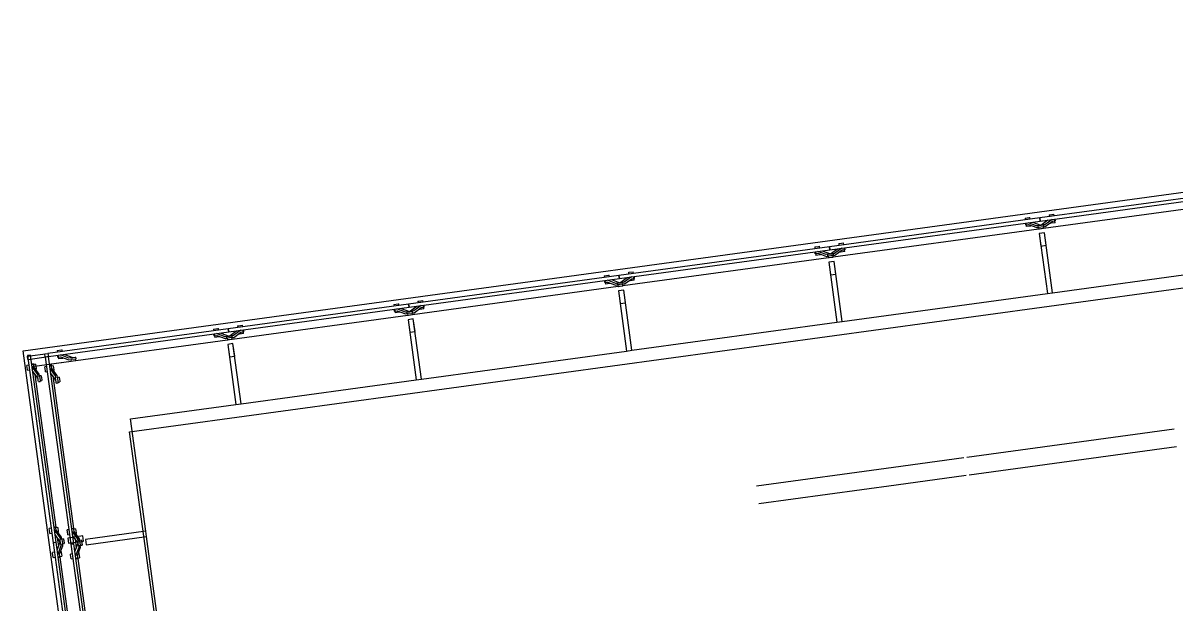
# Model space of a CAD drawing. Header units: millimetres. Extents: x 11680833 to 11851339, y -6212777 to -6078411.
# Drawn here: x 11680833 to 11690343, y -6096845 to -6092049 of the extents above; entities that cross this region are included whole.
import ezdxf

# ---------------------------------------------------------------- set-up
doc = ezdxf.new("R2010")
doc.units = ezdxf.units.MM
doc.header["$LTSCALE"] = 10
for name, color, linetype in [('A—\\M+5C3C5\\M+5B4B0', 135, 'Continuous'), ('E-RF-2F$0$A-GLAZ', 6, 'Continuous'), ('E2-RI-2F$0$A-GLAZ', 6, 'Continuous'), ('E2-RI-2F$0$A-GLAZ-CWMG', 3, 'Continuous')]:
    doc.layers.add(name, color=color, linetype=linetype)

msp = doc.modelspace()

# ---------------------------------------------------------------- linework, layer by layer
at = {"layer": 'A—\\M+5C3C5\\M+5B4B0'}
for p, q in [((11680833.1, -6094750.7), (11700599.3, -6092048.9)), ((11690945.8, -6093418.5), (11689212, -6093655.5)), ((11689215.4, -6093680.7), (11690949.3, -6093443.7)), ((11690938.2, -6093510.4), (11689244, -6093742)), ((11690938.2, -6093510.4), (11689244, -6093742)), ((11689212, -6093655.5), (11687478.1, -6093892.5)), ((11687481.5, -6093917.7), (11689215.4, -6093680.7)), ((11689215.4, -6093680.7), (11689212, -6093655.5)), ((11689212, -6093655.5), (11689215.4, -6093680.7)), ((11689204.3, -6093747.4), (11687510.1, -6093979)), ((11689204.3, -6093747.4), (11687510.1, -6093979)), ((11687478.1, -6093892.5), (11685744.2, -6094129.5)), ((11685747.6, -6094154.7), (11687481.5, -6093917.7)), ((11687481.5, -6093917.7), (11687478.1, -6093892.5)), ((11687478.1, -6093892.5), (11687481.5, -6093917.7)), ((11687470.4, -6093984.4), (11685776.2, -6094216)), ((11687470.4, -6093984.4), (11685776.2, -6094216)), ((11689318.4, -6094272), (11691008.7, -6094041)), ((11685744.2, -6094129.5), (11684010.3, -6094366.5)), ((11684013.8, -6094391.7), (11685747.6, -6094154.7)), ((11685747.6, -6094154.7), (11685744.2, -6094129.5)), ((11685744.2, -6094129.5), (11685747.6, -6094154.7)), ((11685736.6, -6094221.4), (11684042.3, -6094453)), ((11685736.6, -6094221.4), (11684042.3, -6094453)), ((11687584.5, -6094509), (11689274.8, -6094278)), ((11684010.3, -6094366.5), (11682524.1, -6094569.6)), ((11682527.6, -6094594.8), (11684013.8, -6094391.7)), ((11684013.8, -6094391.7), (11684010.3, -6094366.5)), ((11684010.3, -6094366.5), (11684013.8, -6094391.7)), ((11684002.7, -6094458.4), (11682556.1, -6094656.1)), ((11684002.7, -6094458.4), (11682556.1, -6094656.1)), ((11682524.1, -6094569.6), (11681038, -6094772.8)), ((11682524.1, -6094569.6), (11682527.6, -6094594.8)), ((11682527.6, -6094594.8), (11682524.1, -6094569.6)), ((11685850.7, -6094746), (11687541, -6094515)), ((11681041.4, -6094797.9), (11682527.6, -6094594.8)), ((11682516.5, -6094661.5), (11681268.1, -6094832.2)), ((11682516.5, -6094661.5), (11681268.1, -6094832.2)), ((11683121.8, -6111495), (11680833.1, -6094750.7)), ((11680870, -6094795.7), (11681038, -6094772.8)), ((11681012.8, -6094776.2), (11681038, -6094772.8)), ((11681016.2, -6094801.4), (11681012.8, -6094776.2)), ((11681038, -6094772.8), (11681041.4, -6094797.9)), ((11684116.8, -6094983), (11685807.1, -6094751.9)), ((11680894.3, -6094785.9), (11680869.1, -6094789.4)), ((11680869.1, -6094789.4), (11681080, -6096331.9)), ((11680873.5, -6094820.9), (11681041.4, -6094797.9)), ((11681105.2, -6096328.5), (11680894.3, -6094785.9)), ((11681228.5, -6094837.6), (11680907.4, -6094881.5)), ((11681041.4, -6094797.9), (11681016.2, -6094801.4)), ((11681016.2, -6094801.4), (11681227.1, -6096344)), ((11681252.2, -6096340.5), (11681041.4, -6094797.9)), ((11681228.5, -6094837.6), (11681064.6, -6094860)), ((11681064.6, -6094860), (11681066, -6094870.3)), ((11680930.8, -6094944.8), (11681102.7, -6096202.7)), ((11681077.8, -6094956.8), (11681249.8, -6096214.7)), ((11682630.6, -6095186.1), (11684073.2, -6094988.9)), ((11681717.1, -6095310.9), (11682587, -6095192)), ((11681843.7, -6096237.5), (11681717.1, -6095310.9)), ((11681114.5, -6096289.2), (11681124.7, -6096363.8)), ((11681261.6, -6096301.2), (11681271.8, -6096375.9)), ((11682056.1, -6097791.1), (11681849.7, -6096281.1)), ((11681105.2, -6096328.5), (11681080, -6096331.9)), ((11681080, -6096331.9), (11681105.2, -6096328.5)), ((11681080, -6096331.9), (11681313.3, -6098039)), ((11681339.2, -6098040.5), (11681105.2, -6096328.5)), ((11681252.2, -6096340.5), (11681227.1, -6096344)), ((11681227.1, -6096344), (11681252.2, -6096340.5)), ((11681227.1, -6096344), (11681439.4, -6097897.6)), ((11681464.6, -6097894.2), (11681252.2, -6096340.5)), ((11681136.6, -6096450.4), (11681319.4, -6097787.8)), ((11681283.6, -6096462.4), (11681462.1, -6097768.3))]:
    msp.add_line(p, q, dxfattribs=at)
msp.add_lwpolyline([(11680873.5, -6094820.9), (11680870, -6094795.7)], dxfattribs=at)
at = {"layer": 'E-RF-2F$0$A-GLAZ', "color": 8, "extrusion": (0, 0, -1)}
for p, q in [((11689250.7, -6093776.8), (11689207.1, -6093782.7)), ((11689250.7, -6093776.8), (11689207.1, -6093782.7)), ((11689207.1, -6093782.7), (11689221.4, -6093886.8)), ((11689207.1, -6093782.7), (11689274.9, -6094278.1)), ((11689265, -6093880.8), (11689250.7, -6093776.8)), ((11689318.4, -6094272.2), (11689250.7, -6093776.8)), ((11689221.4, -6093886.8), (11689265, -6093880.8)), ((11687516.9, -6094013.8), (11687473.3, -6094019.7)), ((11687473.3, -6094019.7), (11687541, -6094515.1)), ((11687584.6, -6094509.2), (11687516.9, -6094013.8)), ((11685783, -6094250.8), (11685739.4, -6094256.7)), ((11685783, -6094250.8), (11685739.4, -6094256.7)), ((11685739.4, -6094256.7), (11685753.6, -6094360.8)), ((11685739.4, -6094256.7), (11685807.1, -6094752.1)), ((11685797.2, -6094354.8), (11685783, -6094250.8)), ((11685850.7, -6094746.2), (11685783, -6094250.8)), ((11689274.9, -6094278.1), (11689318.4, -6094272.2)), ((11685753.6, -6094360.8), (11685797.2, -6094354.8)), ((11684049.1, -6094487.8), (11684005.5, -6094493.7)), ((11684005.5, -6094493.7), (11684073.2, -6094989.1)), ((11684116.8, -6094983.2), (11684049.1, -6094487.8)), ((11687541, -6094515.1), (11687584.6, -6094509.2)), ((11682562.9, -6094690.9), (11682519.3, -6094696.9)), ((11682562.9, -6094690.9), (11682519.3, -6094696.9)), ((11682519.3, -6094696.9), (11682587, -6095192.3)), ((11682519.3, -6094696.9), (11682533.5, -6094800.9)), ((11682630.6, -6095186.3), (11682562.9, -6094690.9)), ((11682577.1, -6094794.9), (11682562.9, -6094690.9)), ((11685807.1, -6094752.1), (11685850.7, -6094746.2)), ((11682533.5, -6094800.9), (11682577.1, -6094794.9)), ((11684073.2, -6094989.1), (11684116.8, -6094983.2)), ((11682587, -6095192.3), (11682630.6, -6095186.3)), ((11681324.2, -6096276.3, 0), (11681201.3, -6096293.2)), ((11681201.3, -6096293.2), (11681207.2, -6096336.7)), ((11681330.2, -6096319.9, 0), (11681324.2, -6096276.3, 0)), ((11681843.7, -6096237.5), (11681348.3, -6096305.2)), ((11681348.3, -6096305.2), (11681354.3, -6096348.8)), ((11681354.3, -6096348.8), (11681849.7, -6096281.1)), ((11681849.7, -6096281.1), (11681843.7, -6096237.5)), ((11681207.2, -6096336.7), (11681330.2, -6096319.9, 0))]:
    msp.add_line(p, q, dxfattribs=at)
at = {"layer": 'E-RF-2F$0$A-GLAZ', "color": 8}
for p, q in [((11687516.8, -6094013.8), (11687473.2, -6094019.7)), ((11687473.2, -6094019.7), (11687487.5, -6094123.8)), ((11687531.1, -6094117.8), (11687516.8, -6094013.8)), ((11687487.5, -6094123.8), (11687531.1, -6094117.8)), ((11684049.1, -6094487.8), (11684005.5, -6094493.7)), ((11684005.5, -6094493.7), (11684019.7, -6094597.8)), ((11684063.3, -6094591.8), (11684049.1, -6094487.8)), ((11681066.5, -6094870.2), (11681051.6, -6094872.3)), ((11681082.1, -6094873.1), (11681052.2, -6094877.2)), ((11681066.5, -6094870.2), (11681067.5, -6094877.5)), ((11681069.9, -6094895), (11681067.5, -6094877.5)), ((11681082.1, -6094873.1), (11681086.7, -6094907)), ((11681027.1, -6094880.6), (11681012.2, -6094882.7)), ((11681016.8, -6094916.5), (11681012.2, -6094882.7)), ((11681017.6, -6094922.3), (11681016.8, -6094916.5)), ((11681017.6, -6094922.3), (11681032.5, -6094920.3)), ((11681054.9, -6094897), (11681098.4, -6094956.3)), ((11681057.6, -6094916.8), (11681059.6, -6094916.6)), ((11681103.2, -6094991.4), (11681059.7, -6094932.1)), ((11681113.2, -6094954.3), (11681069.9, -6094895)), ((11681083.3, -6094913.3), (11681087.5, -6094912.8)), ((11681086.7, -6094907), (11681087.5, -6094912.8)), ((11681098.4, -6094956.3), (11681100.8, -6094973.8)), ((11681105.6, -6095008.9), (11681100.8, -6094973.8)), ((11681115.6, -6094971.8), (11681113.2, -6094954.3)), ((11681130.2, -6094967.5), (11681115.3, -6094969.5)), ((11681115.6, -6094971.8), (11681120.4, -6095006.8)), ((11681130.2, -6094967.5), (11681134.8, -6095001.3)), ((11681106.5, -6095016.1), (11681105.6, -6095008.9)), ((11681106.5, -6095016.1), (11681121.4, -6095014.1)), ((11681120.4, -6095006.8), (11681121.4, -6095014.1)), ((11681120.7, -6095009.1), (11681135.6, -6095007.1)), ((11681134.8, -6095001.3), (11681135.6, -6095007.1)), ((11681210.8, -6096225.1), (11681196, -6096227.1)), ((11681210.8, -6096225.1), (11681196, -6096227.1)), ((11681200.6, -6096260.9), (11681196, -6096227.1)), ((11681200.6, -6096260.9), (11681196, -6096227.1)), ((11681201.4, -6096266.7), (11681200.6, -6096260.9)), ((11681201.4, -6096266.7), (11681200.6, -6096260.9)), ((11681201.4, -6096266.7), (11681216.2, -6096264.7)), ((11681201.4, -6096266.7), (11681216.2, -6096264.7)), ((11681250.3, -6096214.6), (11681235.3, -6096216.7)), ((11681250.3, -6096214.6), (11681235.3, -6096216.7)), ((11681265.8, -6096217.5), (11681236, -6096221.6)), ((11681265.8, -6096217.5), (11681236, -6096221.6)), ((11681238.7, -6096241.4), (11681282.1, -6096300.7)), ((11681238.7, -6096241.4), (11681282.1, -6096300.7)), ((11681241.4, -6096261.2), (11681243.3, -6096261)), ((11681241.4, -6096261.2), (11681243.3, -6096261)), ((11681286.9, -6096335.8), (11681243.5, -6096276.5)), ((11681286.9, -6096335.8), (11681243.5, -6096276.5)), ((11681250.3, -6096214.6), (11681251.3, -6096221.9)), ((11681250.3, -6096214.6), (11681251.3, -6096221.9)), ((11681253.7, -6096239.4), (11681251.3, -6096221.9)), ((11681253.7, -6096239.4), (11681251.3, -6096221.9)), ((11681297, -6096298.7), (11681253.7, -6096239.4)), ((11681297, -6096298.7), (11681253.7, -6096239.4)), ((11681265.8, -6096217.5), (11681270.4, -6096251.4)), ((11681265.8, -6096217.5), (11681270.4, -6096251.4)), ((11681267.1, -6096257.7), (11681271.2, -6096257.2)), ((11681267.1, -6096257.7), (11681271.2, -6096257.2)), ((11681270.4, -6096251.4), (11681271.2, -6096257.2)), ((11681270.4, -6096251.4), (11681271.2, -6096257.2)), ((11681282.1, -6096300.7), (11681284.5, -6096318.3)), ((11681282.1, -6096300.7), (11681284.5, -6096318.3)), ((11681299.4, -6096316.2), (11681297, -6096298.7)), ((11681299.4, -6096316.2), (11681297, -6096298.7)), ((11681261, -6096404.6), (11681286.9, -6096335.8)), ((11681261, -6096404.6), (11681286.9, -6096335.8)), ((11681291.7, -6096370.8), (11681265.8, -6096439.6)), ((11681291.7, -6096370.8), (11681265.8, -6096439.6)), ((11681280.8, -6096437.5), (11681306.6, -6096368.8)), ((11681280.8, -6096437.5), (11681306.6, -6096368.8)), ((11681298.4, -6096309), (11681283.5, -6096311)), ((11681298.4, -6096309), (11681283.5, -6096311)), ((11681289.3, -6096353.3), (11681284.5, -6096318.3)), ((11681289.3, -6096353.3), (11681284.5, -6096318.3)), ((11681289.3, -6096353.3), (11681284.5, -6096318.3)), ((11681289.3, -6096353.3), (11681284.5, -6096318.3)), ((11681289.3, -6096353.3), (11681291.7, -6096370.8)), ((11681289.3, -6096353.3), (11681291.7, -6096370.8)), ((11681290.3, -6096360.5), (11681305.2, -6096358.5)), ((11681290.3, -6096360.5), (11681305.2, -6096358.5)), ((11681313.9, -6096311.9), (11681299.1, -6096313.9)), ((11681313.9, -6096311.9), (11681299.1, -6096313.9)), ((11681313.9, -6096311.9), (11681299.1, -6096313.9)), ((11681313.9, -6096311.9), (11681299.1, -6096313.9)), ((11681299.4, -6096316.2), (11681304.2, -6096351.3)), ((11681299.4, -6096316.2), (11681304.2, -6096351.3)), ((11681299.4, -6096316.2), (11681304.2, -6096351.3)), ((11681299.4, -6096316.2), (11681304.2, -6096351.3)), ((11681306.6, -6096368.8), (11681304.2, -6096351.3)), ((11681306.6, -6096368.8), (11681304.2, -6096351.3)), ((11681304.5, -6096353.6), (11681319.4, -6096351.5)), ((11681304.5, -6096353.6), (11681319.4, -6096351.5)), ((11681304.5, -6096353.6), (11681319.4, -6096351.5)), ((11681304.5, -6096353.6), (11681319.4, -6096351.5)), ((11681313.9, -6096311.9), (11681314.7, -6096317.7)), ((11681313.9, -6096311.9), (11681318.6, -6096345.7)), ((11681313.9, -6096311.9), (11681314.7, -6096317.7)), ((11681313.9, -6096311.9), (11681318.6, -6096345.7)), ((11681314.7, -6096317.7), (11681319.4, -6096351.5)), ((11681314.7, -6096317.7), (11681319.4, -6096351.5)), ((11681318.6, -6096345.7), (11681319.4, -6096351.5)), ((11681318.6, -6096345.7), (11681319.4, -6096351.5)), ((11681237.9, -6096423.2), (11681223.1, -6096425.2)), ((11681237.9, -6096423.2), (11681223.1, -6096425.2)), ((11681223.8, -6096431.1), (11681223.1, -6096425.2)), ((11681223.8, -6096431.1), (11681223.1, -6096425.2)), ((11681228.5, -6096464.9), (11681223.8, -6096431.1)), ((11681228.5, -6096464.9), (11681223.8, -6096431.1)), ((11681228.5, -6096464.9), (11681243.3, -6096462.8)), ((11681228.5, -6096464.9), (11681243.3, -6096462.8)), ((11681265, -6096419.5), (11681263.1, -6096419.8)), ((11681265, -6096419.5), (11681263.1, -6096419.8)), ((11681268.5, -6096459.4), (11681298.3, -6096455.3)), ((11681268.5, -6096459.4), (11681298.3, -6096455.3)), ((11681269.2, -6096464.4), (11681284.1, -6096462.3)), ((11681269.2, -6096464.4), (11681284.1, -6096462.3)), ((11681283.1, -6096455.1), (11681280.8, -6096437.5)), ((11681283.1, -6096455.1), (11681280.8, -6096437.5)), ((11681283.1, -6096455.1), (11681284.1, -6096462.3)), ((11681283.1, -6096455.1), (11681284.1, -6096462.3)), ((11681292.9, -6096415.7), (11681288.7, -6096416.3)), ((11681292.9, -6096415.7), (11681288.7, -6096416.3)), ((11681292.9, -6096415.7), (11681293.7, -6096421.5)), ((11681292.9, -6096415.7), (11681293.7, -6096421.5)), ((11681293.7, -6096421.5), (11681298.3, -6096455.3)), ((11681293.7, -6096421.5), (11681298.3, -6096455.3))]:
    msp.add_line(p, q, dxfattribs=at)
at = {"layer": 'E2-RI-2F$0$A-GLAZ', "color": 8}
for p, q in [((11681711.5, -6095417.9, 0), (11697732.6, -6093228, 0)), ((11689289.2, -6093629.8), (11689295, -6093629)), ((11689289.2, -6093629.8), (11689295, -6093629)), ((11689289.2, -6093629.8), (11689291.2, -6093644.7)), ((11689289.2, -6093629.8), (11689291.2, -6093644.7)), ((11689295, -6093629), (11689328.8, -6093624.4)), ((11689295, -6093629), (11689328.8, -6093624.4)), ((11689330.8, -6093639.3), (11689328.8, -6093624.4)), ((11689330.8, -6093639.3), (11689328.8, -6093624.4)), ((11689091, -6093656.9), (11689124.9, -6093652.3)), ((11689091, -6093656.9), (11689124.9, -6093652.3)), ((11689091, -6093656.9), (11689093.1, -6093671.8)), ((11689091, -6093656.9), (11689093.1, -6093671.8)), ((11689091.5, -6093697.6), (11689093.6, -6093712.6)), ((11689091.5, -6093697.6), (11689093.6, -6093712.6)), ((11689100.8, -6093711.6), (11689093.6, -6093712.6)), ((11689100.8, -6093711.6), (11689093.6, -6093712.6)), ((11689096.5, -6093696.9), (11689100.6, -6093726.7)), ((11689096.5, -6093696.9), (11689100.6, -6093726.7)), ((11689134.4, -6093722.1), (11689100.6, -6093726.7)), ((11689134.4, -6093722.1), (11689100.6, -6093726.7)), ((11689100.8, -6093711.6), (11689118.4, -6093709.2)), ((11689100.8, -6093711.6), (11689118.4, -6093709.2)), ((11689185.1, -6093720.1), (11689116.3, -6093694.2)), ((11689185.1, -6093720.1), (11689116.3, -6093694.2)), ((11689118.4, -6093709.2), (11689187.1, -6093735)), ((11689118.4, -6093709.2), (11689187.1, -6093735)), ((11689124.9, -6093652.3), (11689130.7, -6093651.5)), ((11689124.9, -6093652.3), (11689130.7, -6093651.5)), ((11689132.7, -6093666.3), (11689130.7, -6093651.5)), ((11689132.7, -6093666.3), (11689130.7, -6093651.5)), ((11689140.2, -6093721.3), (11689134.4, -6093722.1)), ((11689140.2, -6093721.3), (11689134.4, -6093722.1)), ((11689136.4, -6093693.4), (11689136.1, -6093691.5)), ((11689136.4, -6093693.4), (11689136.1, -6093691.5)), ((11689140.2, -6093721.3), (11689139.6, -6093717.2)), ((11689140.2, -6093721.3), (11689139.6, -6093717.2)), ((11689151.3, -6093689.4), (11689220.1, -6093715.3)), ((11689151.3, -6093689.4), (11689220.1, -6093715.3)), ((11689202.6, -6093717.7), (11689185.1, -6093720.1)), ((11689202.6, -6093717.7), (11689185.1, -6093720.1)), ((11689187.1, -6093735), (11689204.7, -6093732.6)), ((11689187.1, -6093735), (11689204.7, -6093732.6)), ((11689195.4, -6093718.7), (11689197.4, -6093733.6)), ((11689195.4, -6093718.7), (11689197.4, -6093733.6)), ((11689202.3, -6093732.9), (11689204.4, -6093747.8)), ((11689202.3, -6093732.9), (11689204.4, -6093747.8)), ((11689202.3, -6093732.9), (11689204.4, -6093747.8)), ((11689202.3, -6093732.9), (11689204.4, -6093747.8)), ((11689202.6, -6093717.7), (11689237.6, -6093713)), ((11689202.6, -6093717.7), (11689237.6, -6093713)), ((11689202.6, -6093717.7), (11689237.6, -6093713)), ((11689202.6, -6093717.7), (11689237.6, -6093713)), ((11689239.7, -6093727.8), (11689204.7, -6093732.6)), ((11689239.7, -6093727.8), (11689204.7, -6093732.6)), ((11689239.7, -6093727.8), (11689204.7, -6093732.6)), ((11689239.7, -6093727.8), (11689204.7, -6093732.6)), ((11689220.1, -6093715.3), (11689279.4, -6093671.9)), ((11689220.1, -6093715.3), (11689279.4, -6093671.9)), ((11689255.2, -6093710.6), (11689237.6, -6093713)), ((11689255.2, -6093710.6), (11689237.6, -6093713)), ((11689239.7, -6093727.8), (11689257.2, -6093725.4)), ((11689239.7, -6093727.8), (11689257.2, -6093725.4)), ((11689244, -6093742.4), (11689242, -6093727.5)), ((11689244, -6093742.4), (11689242, -6093727.5)), ((11689244, -6093742.4), (11689242, -6093727.5)), ((11689244, -6093742.4), (11689242, -6093727.5)), ((11689246.9, -6093726.8), (11689244.9, -6093712)), ((11689246.9, -6093726.8), (11689244.9, -6093712)), ((11689314.5, -6093667.1), (11689255.2, -6093710.6)), ((11689314.5, -6093667.1), (11689255.2, -6093710.6)), ((11689257.2, -6093725.4), (11689316.5, -6093682.1)), ((11689257.2, -6093725.4), (11689316.5, -6093682.1)), ((11689294.7, -6093669.8), (11689294.9, -6093671.8)), ((11689294.7, -6093669.8), (11689294.9, -6093671.8)), ((11689298.2, -6093695.5), (11689298.7, -6093699.7)), ((11689298.2, -6093695.5), (11689298.7, -6093699.7)), ((11689304.5, -6093698.9), (11689298.7, -6093699.7)), ((11689304.5, -6093698.9), (11689298.7, -6093699.7)), ((11689338.4, -6093694.2), (11689304.5, -6093698.9)), ((11689338.4, -6093694.2), (11689304.5, -6093698.9)), ((11689316.5, -6093682.1), (11689334, -6093679.7)), ((11689316.5, -6093682.1), (11689334, -6093679.7)), ((11689341.3, -6093678.7), (11689334, -6093679.7)), ((11689341.3, -6093678.7), (11689334, -6093679.7)), ((11689338.4, -6093694.2), (11689334.3, -6093664.4)), ((11689338.4, -6093694.2), (11689334.3, -6093664.4)), ((11689341.3, -6093678.7), (11689339.2, -6093663.7)), ((11689341.3, -6093678.7), (11689339.2, -6093663.7)), ((11689238.2, -6093743.2), (11689204.4, -6093747.8)), ((11689238.2, -6093743.2), (11689204.4, -6093747.8)), ((11689210.2, -6093747), (11689204.4, -6093747.8)), ((11689210.2, -6093747), (11689204.4, -6093747.8)), ((11689244, -6093742.4), (11689210.2, -6093747)), ((11689244, -6093742.4), (11689210.2, -6093747)), ((11689244, -6093742.4), (11689238.2, -6093743.2)), ((11689244, -6093742.4), (11689238.2, -6093743.2)), ((11687357.2, -6093893.9), (11687391, -6093889.3)), ((11687357.2, -6093893.9), (11687391, -6093889.3)), ((11687357.2, -6093893.9), (11687359.2, -6093908.8)), ((11687357.2, -6093893.9), (11687359.2, -6093908.8)), ((11687391, -6093889.3), (11687396.8, -6093888.5)), ((11687391, -6093889.3), (11687396.8, -6093888.5)), ((11687398.8, -6093903.3), (11687396.8, -6093888.5)), ((11687398.8, -6093903.3), (11687396.8, -6093888.5)), ((11687417.5, -6093926.4), (11687486.3, -6093952.3)), ((11687417.5, -6093926.4), (11687486.3, -6093952.3)), ((11687486.3, -6093952.3), (11687545.6, -6093908.9)), ((11687486.3, -6093952.3), (11687545.6, -6093908.9)), ((11687580.6, -6093904.1), (11687521.3, -6093947.6)), ((11687580.6, -6093904.1), (11687521.3, -6093947.6)), ((11687523.3, -6093962.4), (11687582.6, -6093919.1)), ((11687523.3, -6093962.4), (11687582.6, -6093919.1)), ((11687555.3, -6093866.8), (11687561.1, -6093866)), ((11687555.3, -6093866.8), (11687561.1, -6093866)), ((11687555.3, -6093866.8), (11687557.3, -6093881.7)), ((11687555.3, -6093866.8), (11687557.3, -6093881.7)), ((11687560.8, -6093906.8), (11687561, -6093908.8)), ((11687560.8, -6093906.8), (11687561, -6093908.8)), ((11687561.1, -6093866), (11687594.9, -6093861.4)), ((11687561.1, -6093866), (11687594.9, -6093861.4)), ((11687582.6, -6093919.1), (11687600.2, -6093916.7)), ((11687582.6, -6093919.1), (11687600.2, -6093916.7)), ((11687597, -6093876.2), (11687594.9, -6093861.4)), ((11687597, -6093876.2), (11687594.9, -6093861.4)), ((11687607.4, -6093915.7), (11687600.2, -6093916.7)), ((11687607.4, -6093915.7), (11687600.2, -6093916.7)), ((11687604.5, -6093931.2), (11687600.4, -6093901.4)), ((11687604.5, -6093931.2), (11687600.4, -6093901.4)), ((11687607.4, -6093915.7), (11687605.4, -6093900.7)), ((11687607.4, -6093915.7), (11687605.4, -6093900.7)), ((11687357.7, -6093934.6), (11687359.7, -6093949.6)), ((11687357.7, -6093934.6), (11687359.7, -6093949.6)), ((11687367, -6093948.6), (11687359.7, -6093949.6)), ((11687367, -6093948.6), (11687359.7, -6093949.6)), ((11687362.6, -6093933.9), (11687366.7, -6093963.7)), ((11687362.6, -6093933.9), (11687366.7, -6093963.7)), ((11687400.5, -6093959.1), (11687366.7, -6093963.7)), ((11687400.5, -6093959.1), (11687366.7, -6093963.7)), ((11687367, -6093948.6), (11687384.5, -6093946.2)), ((11687367, -6093948.6), (11687384.5, -6093946.2)), ((11687451.2, -6093957.1), (11687382.4, -6093931.2)), ((11687451.2, -6093957.1), (11687382.4, -6093931.2)), ((11687384.5, -6093946.2), (11687453.3, -6093972)), ((11687384.5, -6093946.2), (11687453.3, -6093972)), ((11687406.3, -6093958.3), (11687400.5, -6093959.1)), ((11687406.3, -6093958.3), (11687400.5, -6093959.1)), ((11687402.5, -6093930.4), (11687402.3, -6093928.5)), ((11687402.5, -6093930.4), (11687402.3, -6093928.5)), ((11687406.3, -6093958.3), (11687405.8, -6093954.2)), ((11687406.3, -6093958.3), (11687405.8, -6093954.2)), ((11687468.7, -6093954.7), (11687451.2, -6093957.1)), ((11687468.7, -6093954.7), (11687451.2, -6093957.1)), ((11687453.3, -6093972), (11687470.8, -6093969.6)), ((11687453.3, -6093972), (11687470.8, -6093969.6)), ((11687461.5, -6093955.7), (11687463.5, -6093970.6)), ((11687461.5, -6093955.7), (11687463.5, -6093970.6)), ((11687468.5, -6093969.9), (11687470.5, -6093984.8)), ((11687468.5, -6093969.9), (11687470.5, -6093984.8)), ((11687468.5, -6093969.9), (11687470.5, -6093984.8)), ((11687468.5, -6093969.9), (11687470.5, -6093984.8)), ((11687468.7, -6093954.7), (11687503.8, -6093950)), ((11687468.7, -6093954.7), (11687503.8, -6093950)), ((11687468.7, -6093954.7), (11687503.8, -6093950)), ((11687468.7, -6093954.7), (11687503.8, -6093950)), ((11687504.3, -6093980.2), (11687470.5, -6093984.8)), ((11687504.3, -6093980.2), (11687470.5, -6093984.8)), ((11687476.3, -6093984), (11687470.5, -6093984.8)), ((11687476.3, -6093984), (11687470.5, -6093984.8)), ((11687505.8, -6093964.8), (11687470.8, -6093969.6)), ((11687505.8, -6093964.8), (11687470.8, -6093969.6)), ((11687505.8, -6093964.8), (11687470.8, -6093969.6)), ((11687505.8, -6093964.8), (11687470.8, -6093969.6)), ((11687510.1, -6093979.4), (11687476.3, -6093984)), ((11687510.1, -6093979.4), (11687476.3, -6093984)), ((11687521.3, -6093947.6), (11687503.8, -6093950)), ((11687521.3, -6093947.6), (11687503.8, -6093950)), ((11687510.1, -6093979.4), (11687504.3, -6093980.2)), ((11687510.1, -6093979.4), (11687504.3, -6093980.2)), ((11687505.8, -6093964.8), (11687523.3, -6093962.4)), ((11687505.8, -6093964.8), (11687523.3, -6093962.4)), ((11687510.1, -6093979.4), (11687508.1, -6093964.5)), ((11687510.1, -6093979.4), (11687508.1, -6093964.5)), ((11687510.1, -6093979.4), (11687508.1, -6093964.5)), ((11687510.1, -6093979.4), (11687508.1, -6093964.5)), ((11687513.1, -6093963.8), (11687511, -6093949)), ((11687513.1, -6093963.8), (11687511, -6093949)), ((11687564.3, -6093932.5), (11687564.9, -6093936.7)), ((11687564.3, -6093932.5), (11687564.9, -6093936.7)), ((11687570.7, -6093935.9), (11687564.9, -6093936.7)), ((11687570.7, -6093935.9), (11687564.9, -6093936.7)), ((11687604.5, -6093931.2), (11687570.7, -6093935.9)), ((11687604.5, -6093931.2), (11687570.7, -6093935.9)), ((11685821.4, -6094103.8), (11685827.2, -6094103)), ((11685821.4, -6094103.8), (11685827.2, -6094103)), ((11685821.4, -6094103.8), (11685823.5, -6094118.7)), ((11685821.4, -6094103.8), (11685823.5, -6094118.7)), ((11685827.2, -6094103), (11685861.1, -6094098.4)), ((11685827.2, -6094103), (11685861.1, -6094098.4)), ((11685863.1, -6094113.2), (11685861.1, -6094098.4)), ((11685863.1, -6094113.2), (11685861.1, -6094098.4)), ((11685623.3, -6094130.9), (11685657.1, -6094126.3)), ((11685623.3, -6094130.9), (11685657.1, -6094126.3)), ((11685623.3, -6094130.9), (11685625.3, -6094145.8)), ((11685623.3, -6094130.9), (11685625.3, -6094145.8)), ((11685623.8, -6094171.6), (11685625.8, -6094186.6)), ((11685623.8, -6094171.6), (11685625.8, -6094186.6)), ((11685633.1, -6094185.6), (11685625.8, -6094186.6)), ((11685633.1, -6094185.6), (11685625.8, -6094186.6)), ((11685628.7, -6094170.9), (11685632.8, -6094200.7)), ((11685628.7, -6094170.9), (11685632.8, -6094200.7)), ((11685666.6, -6094196.1), (11685632.8, -6094200.7)), ((11685666.6, -6094196.1), (11685632.8, -6094200.7)), ((11685633.1, -6094185.6), (11685650.6, -6094183.2)), ((11685633.1, -6094185.6), (11685650.6, -6094183.2)), ((11685717.3, -6094194.1), (11685648.6, -6094168.2)), ((11685717.3, -6094194.1), (11685648.6, -6094168.2)), ((11685650.6, -6094183.2), (11685719.4, -6094209)), ((11685650.6, -6094183.2), (11685719.4, -6094209)), ((11685657.1, -6094126.3), (11685662.9, -6094125.5)), ((11685657.1, -6094126.3), (11685662.9, -6094125.5)), ((11685664.9, -6094140.3), (11685662.9, -6094125.5)), ((11685664.9, -6094140.3), (11685662.9, -6094125.5)), ((11685672.5, -6094195.3), (11685666.6, -6094196.1)), ((11685672.5, -6094195.3), (11685666.6, -6094196.1)), ((11685668.6, -6094167.4), (11685668.4, -6094165.5)), ((11685668.6, -6094167.4), (11685668.4, -6094165.5)), ((11685672.5, -6094195.3), (11685671.9, -6094191.2)), ((11685672.5, -6094195.3), (11685671.9, -6094191.2)), ((11685683.6, -6094163.4), (11685752.4, -6094189.3)), ((11685683.6, -6094163.4), (11685752.4, -6094189.3)), ((11685734.9, -6094191.7), (11685717.3, -6094194.1)), ((11685734.9, -6094191.7), (11685717.3, -6094194.1)), ((11685719.4, -6094209), (11685736.9, -6094206.6)), ((11685719.4, -6094209), (11685736.9, -6094206.6)), ((11685727.6, -6094192.7), (11685729.6, -6094207.6)), ((11685727.6, -6094192.7), (11685729.6, -6094207.6)), ((11685734.6, -6094206.9), (11685736.6, -6094221.8)), ((11685734.6, -6094206.9), (11685736.6, -6094221.8)), ((11685734.6, -6094206.9), (11685736.6, -6094221.8)), ((11685734.6, -6094206.9), (11685736.6, -6094221.8)), ((11685734.9, -6094191.7), (11685769.9, -6094186.9)), ((11685734.9, -6094191.7), (11685769.9, -6094186.9)), ((11685734.9, -6094191.7), (11685769.9, -6094186.9)), ((11685734.9, -6094191.7), (11685769.9, -6094186.9)), ((11685771.9, -6094201.8), (11685736.9, -6094206.6)), ((11685771.9, -6094201.8), (11685736.9, -6094206.6)), ((11685771.9, -6094201.8), (11685736.9, -6094206.6)), ((11685771.9, -6094201.8), (11685736.9, -6094206.6)), ((11685752.4, -6094189.3), (11685811.7, -6094145.9)), ((11685752.4, -6094189.3), (11685811.7, -6094145.9)), ((11685787.4, -6094184.6), (11685769.9, -6094186.9)), ((11685787.4, -6094184.6), (11685769.9, -6094186.9)), ((11685771.9, -6094201.8), (11685789.4, -6094199.4)), ((11685771.9, -6094201.8), (11685789.4, -6094199.4)), ((11685776.3, -6094216.4), (11685774.2, -6094201.5)), ((11685776.3, -6094216.4), (11685774.2, -6094201.5)), ((11685776.3, -6094216.4), (11685774.2, -6094201.5)), ((11685776.3, -6094216.4), (11685774.2, -6094201.5)), ((11685779.2, -6094200.8), (11685777.1, -6094186)), ((11685779.2, -6094200.8), (11685777.1, -6094186)), ((11685846.7, -6094141.1), (11685787.4, -6094184.6)), ((11685846.7, -6094141.1), (11685787.4, -6094184.6)), ((11685789.4, -6094199.4), (11685848.8, -6094156.1)), ((11685789.4, -6094199.4), (11685848.8, -6094156.1)), ((11685826.9, -6094143.8), (11685827.2, -6094145.8)), ((11685826.9, -6094143.8), (11685827.2, -6094145.8)), ((11685830.4, -6094169.5), (11685831, -6094173.7)), ((11685830.4, -6094169.5), (11685831, -6094173.7)), ((11685836.8, -6094172.9), (11685831, -6094173.7)), ((11685836.8, -6094172.9), (11685831, -6094173.7)), ((11685870.6, -6094168.2), (11685836.8, -6094172.9)), ((11685870.6, -6094168.2), (11685836.8, -6094172.9)), ((11685848.8, -6094156.1), (11685866.3, -6094153.7)), ((11685848.8, -6094156.1), (11685866.3, -6094153.7)), ((11685873.5, -6094152.7), (11685866.3, -6094153.7)), ((11685873.5, -6094152.7), (11685866.3, -6094153.7)), ((11685870.6, -6094168.2), (11685866.5, -6094138.4)), ((11685870.6, -6094168.2), (11685866.5, -6094138.4)), ((11685873.5, -6094152.7), (11685871.5, -6094137.7)), ((11685873.5, -6094152.7), (11685871.5, -6094137.7)), ((11685770.5, -6094217.2), (11685736.6, -6094221.8)), ((11685770.5, -6094217.2), (11685736.6, -6094221.8)), ((11685742.4, -6094221), (11685736.6, -6094221.8)), ((11685742.4, -6094221), (11685736.6, -6094221.8)), ((11685776.3, -6094216.4), (11685742.4, -6094221)), ((11685776.3, -6094216.4), (11685742.4, -6094221)), ((11685776.3, -6094216.4), (11685770.5, -6094217.2)), ((11685776.3, -6094216.4), (11685770.5, -6094217.2)), ((11683889.4, -6094367.9), (11683923.2, -6094363.3)), ((11683889.4, -6094367.9), (11683923.2, -6094363.3)), ((11683889.4, -6094367.9), (11683891.4, -6094382.7)), ((11683889.4, -6094367.9), (11683891.4, -6094382.7)), ((11683923.2, -6094363.3), (11683929, -6094362.5)), ((11683923.2, -6094363.3), (11683929, -6094362.5)), ((11683931.1, -6094377.3), (11683929, -6094362.5)), ((11683931.1, -6094377.3), (11683929, -6094362.5)), ((11683934.8, -6094404.4), (11683934.5, -6094402.5)), ((11683934.8, -6094404.4), (11683934.5, -6094402.5)), ((11683949.7, -6094400.4), (11684018.5, -6094426.3)), ((11683949.7, -6094400.4), (11684018.5, -6094426.3)), ((11684018.5, -6094426.3), (11684077.8, -6094382.9)), ((11684018.5, -6094426.3), (11684077.8, -6094382.9)), ((11684112.8, -6094378.1), (11684053.5, -6094421.6)), ((11684112.8, -6094378.1), (11684053.5, -6094421.6)), ((11684055.6, -6094436.4), (11684114.9, -6094393.1)), ((11684055.6, -6094436.4), (11684114.9, -6094393.1)), ((11684087.6, -6094340.8), (11684093.4, -6094340)), ((11684087.6, -6094340.8), (11684093.4, -6094340)), ((11684087.6, -6094340.8), (11684089.6, -6094355.7)), ((11684087.6, -6094340.8), (11684089.6, -6094355.7)), ((11684093, -6094380.8), (11684093.3, -6094382.8)), ((11684093, -6094380.8), (11684093.3, -6094382.8)), ((11684093.4, -6094340), (11684127.2, -6094335.4)), ((11684093.4, -6094340), (11684127.2, -6094335.4)), ((11684114.9, -6094393.1), (11684132.4, -6094390.7)), ((11684114.9, -6094393.1), (11684132.4, -6094390.7)), ((11684129.2, -6094350.2), (11684127.2, -6094335.4)), ((11684129.2, -6094350.2), (11684127.2, -6094335.4)), ((11684139.7, -6094389.7), (11684132.4, -6094390.7)), ((11684139.7, -6094389.7), (11684132.4, -6094390.7)), ((11684136.7, -6094405.2), (11684132.7, -6094375.4)), ((11684136.7, -6094405.2), (11684132.7, -6094375.4)), ((11684139.7, -6094389.7), (11684137.6, -6094374.7)), ((11684139.7, -6094389.7), (11684137.6, -6094374.7)), ((11683889.9, -6094408.6), (11683892, -6094423.6)), ((11683889.9, -6094408.6), (11683892, -6094423.6)), ((11683899.2, -6094422.6), (11683892, -6094423.6)), ((11683899.2, -6094422.6), (11683892, -6094423.6)), ((11683894.9, -6094407.9), (11683898.9, -6094437.7)), ((11683894.9, -6094407.9), (11683898.9, -6094437.7)), ((11683932.8, -6094433.1), (11683898.9, -6094437.7)), ((11683932.8, -6094433.1), (11683898.9, -6094437.7)), ((11683899.2, -6094422.6), (11683916.7, -6094420.2)), ((11683899.2, -6094422.6), (11683916.7, -6094420.2)), ((11683983.5, -6094431.1), (11683914.7, -6094405.2)), ((11683983.5, -6094431.1), (11683914.7, -6094405.2)), ((11683916.7, -6094420.2), (11683985.5, -6094446)), ((11683916.7, -6094420.2), (11683985.5, -6094446)), ((11683938.6, -6094432.3), (11683932.8, -6094433.1)), ((11683938.6, -6094432.3), (11683932.8, -6094433.1)), ((11683938.6, -6094432.3), (11683938, -6094428.2)), ((11683938.6, -6094432.3), (11683938, -6094428.2)), ((11684001, -6094428.7), (11683983.5, -6094431.1)), ((11684001, -6094428.7), (11683983.5, -6094431.1)), ((11683985.5, -6094446), (11684003, -6094443.6)), ((11683985.5, -6094446), (11684003, -6094443.6)), ((11683993.7, -6094429.7), (11683995.8, -6094444.6)), ((11683993.7, -6094429.7), (11683995.8, -6094444.6)), ((11684000.7, -6094443.9), (11684002.7, -6094458.8)), ((11684000.7, -6094443.9), (11684002.7, -6094458.8)), ((11684000.7, -6094443.9), (11684002.7, -6094458.8)), ((11684000.7, -6094443.9), (11684002.7, -6094458.8)), ((11684001, -6094428.7), (11684036, -6094423.9)), ((11684001, -6094428.7), (11684036, -6094423.9)), ((11684001, -6094428.7), (11684036, -6094423.9)), ((11684001, -6094428.7), (11684036, -6094423.9)), ((11684036.6, -6094454.1), (11684002.7, -6094458.8)), ((11684036.6, -6094454.1), (11684002.7, -6094458.8)), ((11684008.6, -6094458), (11684002.7, -6094458.8)), ((11684008.6, -6094458), (11684002.7, -6094458.8)), ((11684038, -6094438.8), (11684003, -6094443.6)), ((11684038, -6094438.8), (11684003, -6094443.6)), ((11684038, -6094438.8), (11684003, -6094443.6)), ((11684038, -6094438.8), (11684003, -6094443.6)), ((11684042.4, -6094453.4), (11684008.6, -6094458)), ((11684042.4, -6094453.4), (11684008.6, -6094458)), ((11684053.5, -6094421.6), (11684036, -6094423.9)), ((11684053.5, -6094421.6), (11684036, -6094423.9)), ((11684042.4, -6094453.4), (11684036.6, -6094454.1)), ((11684042.4, -6094453.4), (11684036.6, -6094454.1)), ((11684038, -6094438.8), (11684055.6, -6094436.4)), ((11684038, -6094438.8), (11684055.6, -6094436.4)), ((11684042.4, -6094453.4), (11684040.3, -6094438.5)), ((11684042.4, -6094453.4), (11684040.3, -6094438.5)), ((11684042.4, -6094453.4), (11684040.3, -6094438.5)), ((11684042.4, -6094453.4), (11684040.3, -6094438.5)), ((11684045.3, -6094437.8), (11684043.3, -6094423)), ((11684045.3, -6094437.8), (11684043.3, -6094423)), ((11684096.5, -6094406.5), (11684097.1, -6094410.7)), ((11684096.5, -6094406.5), (11684097.1, -6094410.7)), ((11684102.9, -6094409.9), (11684097.1, -6094410.7)), ((11684102.9, -6094409.9), (11684097.1, -6094410.7)), ((11684136.7, -6094405.2), (11684102.9, -6094409.9)), ((11684136.7, -6094405.2), (11684102.9, -6094409.9)), ((11682403.2, -6094571), (11682437, -6094566.4)), ((11682403.2, -6094571), (11682437, -6094566.4)), ((11682403.2, -6094571), (11682405.2, -6094585.9)), ((11682403.2, -6094571), (11682405.2, -6094585.9)), ((11682437, -6094566.4), (11682442.8, -6094565.6)), ((11682437, -6094566.4), (11682442.8, -6094565.6)), ((11682444.9, -6094580.5), (11682442.8, -6094565.6)), ((11682444.9, -6094580.5), (11682442.8, -6094565.6)), ((11682532.3, -6094629.5), (11682591.6, -6094586)), ((11682532.3, -6094629.5), (11682591.6, -6094586)), ((11682626.7, -6094581.3), (11682567.3, -6094624.7)), ((11682626.7, -6094581.3), (11682567.3, -6094624.7)), ((11682601.4, -6094543.9), (11682607.2, -6094543.1)), ((11682601.4, -6094543.9), (11682607.2, -6094543.1)), ((11682601.4, -6094543.9), (11682603.4, -6094558.8)), ((11682601.4, -6094543.9), (11682603.4, -6094558.8)), ((11682606.8, -6094584), (11682607.1, -6094585.9)), ((11682606.8, -6094584), (11682607.1, -6094585.9)), ((11682607.2, -6094543.1), (11682641, -6094538.5)), ((11682607.2, -6094543.1), (11682641, -6094538.5)), ((11682643, -6094553.4), (11682641, -6094538.5)), ((11682643, -6094553.4), (11682641, -6094538.5)), ((11682653.5, -6094592.8), (11682646.2, -6094593.8)), ((11682653.5, -6094592.8), (11682646.2, -6094593.8)), ((11682650.6, -6094608.4), (11682646.5, -6094578.6)), ((11682650.6, -6094608.4), (11682646.5, -6094578.6)), ((11682653.5, -6094592.8), (11682651.4, -6094577.9)), ((11682653.5, -6094592.8), (11682651.4, -6094577.9)), ((11682403.7, -6094611.7), (11682405.8, -6094626.7)), ((11682403.7, -6094611.7), (11682405.8, -6094626.7)), ((11682413, -6094625.7), (11682405.8, -6094626.7)), ((11682413, -6094625.7), (11682405.8, -6094626.7)), ((11682408.7, -6094611.1), (11682412.8, -6094640.9)), ((11682408.7, -6094611.1), (11682412.8, -6094640.9)), ((11682446.6, -6094636.3), (11682412.8, -6094640.9)), ((11682446.6, -6094636.3), (11682412.8, -6094640.9)), ((11682413, -6094625.7), (11682430.5, -6094623.3)), ((11682413, -6094625.7), (11682430.5, -6094623.3)), ((11682497.3, -6094634.3), (11682428.5, -6094608.3)), ((11682497.3, -6094634.3), (11682428.5, -6094608.3)), ((11682430.5, -6094623.3), (11682499.3, -6094649.1)), ((11682430.5, -6094623.3), (11682499.3, -6094649.1)), ((11682452.4, -6094635.5), (11682446.6, -6094636.3)), ((11682452.4, -6094635.5), (11682446.6, -6094636.3)), ((11682448.6, -6094607.6), (11682448.3, -6094605.6)), ((11682448.6, -6094607.6), (11682448.3, -6094605.6)), ((11682452.4, -6094635.5), (11682451.8, -6094631.3)), ((11682452.4, -6094635.5), (11682451.8, -6094631.3)), ((11682463.5, -6094603.6), (11682532.3, -6094629.5)), ((11682463.5, -6094603.6), (11682532.3, -6094629.5)), ((11682514.8, -6094631.9), (11682497.3, -6094634.3)), ((11682514.8, -6094631.9), (11682497.3, -6094634.3)), ((11682499.3, -6094649.1), (11682516.8, -6094646.7)), ((11682499.3, -6094649.1), (11682516.8, -6094646.7)), ((11682507.5, -6094632.9), (11682509.6, -6094647.7)), ((11682507.5, -6094632.9), (11682509.6, -6094647.7)), ((11682514.5, -6094647.1), (11682516.6, -6094661.9)), ((11682514.5, -6094647.1), (11682516.6, -6094661.9)), ((11682514.5, -6094647.1), (11682516.6, -6094661.9)), ((11682514.5, -6094647.1), (11682516.6, -6094661.9)), ((11682514.8, -6094631.9), (11682549.8, -6094627.1)), ((11682514.8, -6094631.9), (11682549.8, -6094627.1)), ((11682514.8, -6094631.9), (11682549.8, -6094627.1)), ((11682514.8, -6094631.9), (11682549.8, -6094627.1)), ((11682550.4, -6094657.3), (11682516.6, -6094661.9)), ((11682550.4, -6094657.3), (11682516.6, -6094661.9)), ((11682522.4, -6094661.1), (11682516.6, -6094661.9)), ((11682522.4, -6094661.1), (11682516.6, -6094661.9)), ((11682551.9, -6094641.9), (11682516.8, -6094646.7)), ((11682551.9, -6094641.9), (11682516.8, -6094646.7)), ((11682551.9, -6094641.9), (11682516.8, -6094646.7)), ((11682551.9, -6094641.9), (11682516.8, -6094646.7)), ((11682556.2, -6094656.5), (11682522.4, -6094661.1)), ((11682556.2, -6094656.5), (11682522.4, -6094661.1)), ((11682567.3, -6094624.7), (11682549.8, -6094627.1)), ((11682567.3, -6094624.7), (11682549.8, -6094627.1)), ((11682556.2, -6094656.5), (11682550.4, -6094657.3)), ((11682556.2, -6094656.5), (11682550.4, -6094657.3)), ((11682551.9, -6094641.9), (11682569.4, -6094639.6)), ((11682551.9, -6094641.9), (11682569.4, -6094639.6)), ((11682556.2, -6094656.5), (11682554.2, -6094641.6)), ((11682556.2, -6094656.5), (11682554.2, -6094641.6)), ((11682556.2, -6094656.5), (11682554.2, -6094641.6)), ((11682556.2, -6094656.5), (11682554.2, -6094641.6)), ((11682559.1, -6094641), (11682557.1, -6094626.1)), ((11682559.1, -6094641), (11682557.1, -6094626.1)), ((11682569.4, -6094639.6), (11682628.7, -6094596.2)), ((11682569.4, -6094639.6), (11682628.7, -6094596.2)), ((11682610.3, -6094609.6), (11682610.9, -6094613.8)), ((11682610.3, -6094609.6), (11682610.9, -6094613.8)), ((11682616.7, -6094613), (11682610.9, -6094613.8)), ((11682616.7, -6094613), (11682610.9, -6094613.8)), ((11682650.6, -6094608.4), (11682616.7, -6094613)), ((11682650.6, -6094608.4), (11682616.7, -6094613)), ((11682628.7, -6094596.2), (11682646.2, -6094593.8)), ((11682628.7, -6094596.2), (11682646.2, -6094593.8)), ((11681115.2, -6094747.1), (11681149, -6094742.5)), ((11681115.2, -6094747.1), (11681117.2, -6094761.9)), ((11681149, -6094742.5), (11681154.8, -6094741.7)), ((11681156.9, -6094756.5), (11681154.8, -6094741.7)), ((11681160.6, -6094783.6), (11681160.3, -6094781.7)), ((11681175.5, -6094779.6), (11681244.3, -6094805.5)), ((11680880, -6094868.6), (11680865.1, -6094870.7)), ((11680869.7, -6094904.5), (11680865.1, -6094870.7)), ((11680919.4, -6094858.2), (11680904.5, -6094860.2)), ((11680935, -6094861.1), (11680905.1, -6094865.2)), ((11680919.4, -6094858.2), (11680920.4, -6094865.4)), ((11680922.8, -6094883), (11680920.4, -6094865.4)), ((11680935, -6094861.1), (11680939.6, -6094894.9)), ((11681115.7, -6094787.8), (11681117.8, -6094802.8)), ((11681125, -6094801.8), (11681117.8, -6094802.8)), ((11681120.7, -6094787.1), (11681124.7, -6094816.9)), ((11681158.6, -6094812.3), (11681124.7, -6094816.9)), ((11681125, -6094801.8), (11681142.5, -6094799.4)), ((11681209.3, -6094810.3), (11681140.5, -6094784.4)), ((11681142.5, -6094799.4), (11681211.3, -6094825.2)), ((11681164.4, -6094811.5), (11681158.6, -6094812.3)), ((11681164.4, -6094811.5), (11681163.8, -6094807.4)), ((11681226.8, -6094807.9), (11681209.3, -6094810.3)), ((11681211.3, -6094825.2), (11681228.8, -6094822.8)), ((11681226.5, -6094823.1), (11681228.5, -6094838)), ((11681226.8, -6094807.9), (11681261.8, -6094803.1)), ((11681262.4, -6094833.3), (11681228.5, -6094838)), ((11681263.8, -6094818), (11681228.8, -6094822.8)), ((11681261.8, -6094803.1), (11681269.1, -6094802.2)), ((11681268.2, -6094832.6), (11681262.4, -6094833.3)), ((11681271.1, -6094817), (11681263.8, -6094818)), ((11681268.2, -6094832.6), (11681266.1, -6094817.7)), ((11681271.1, -6094817), (11681269.1, -6094802.2)), ((11680870.5, -6094910.3), (11680869.7, -6094904.5)), ((11680870.5, -6094910.3), (11680885.4, -6094908.3)), ((11680907.9, -6094885), (11680951.3, -6094944.3)), ((11680910.6, -6094904.8), (11680912.5, -6094904.6)), ((11680956.1, -6094979.3), (11680912.6, -6094920)), ((11680966.2, -6094942.3), (11680922.8, -6094883)), ((11680936.2, -6094901.3), (11680940.4, -6094900.7)), ((11680939.6, -6094894.9), (11680940.4, -6094900.7)), ((11680951.3, -6094944.3), (11680953.7, -6094961.8)), ((11680958.5, -6094996.9), (11680953.7, -6094961.8)), ((11680968.5, -6094959.8), (11680966.2, -6094942.3)), ((11680983.1, -6094955.5), (11680968.2, -6094957.5)), ((11680968.5, -6094959.8), (11680973.3, -6094994.8)), ((11680983.1, -6094955.5), (11680987.7, -6094989.3)), ((11680959.5, -6095004.1), (11680958.5, -6094996.9)), ((11680959.5, -6095004.1), (11680974.3, -6095002.1)), ((11680973.3, -6094994.8), (11680974.3, -6095002.1)), ((11680973.6, -6094997.1), (11680988.5, -6094995.1)), ((11680987.7, -6094989.3), (11680988.5, -6094995.1)), ((11683706.5, -6110013.2, 0), (11681711.5, -6095417.9, 0)), ((11681103.2, -6096202.6), (11681088.2, -6096204.6)), ((11681103.2, -6096202.6), (11681088.2, -6096204.6)), ((11681118.7, -6096205.5), (11681088.9, -6096209.6)), ((11681118.7, -6096205.5), (11681088.9, -6096209.6)), ((11681103.2, -6096202.6), (11681104.2, -6096209.9)), ((11681103.2, -6096202.6), (11681104.2, -6096209.9)), ((11681106.6, -6096227.4), (11681104.2, -6096209.9)), ((11681106.6, -6096227.4), (11681104.2, -6096209.9)), ((11681118.7, -6096205.5), (11681123.4, -6096239.3)), ((11681118.7, -6096205.5), (11681123.4, -6096239.3)), ((11681063.7, -6096213), (11681048.9, -6096215.1)), ((11681063.7, -6096213), (11681048.9, -6096215.1)), ((11681053.5, -6096248.9), (11681048.9, -6096215.1)), ((11681053.5, -6096248.9), (11681048.9, -6096215.1)), ((11681054.3, -6096254.7), (11681053.5, -6096248.9)), ((11681054.3, -6096254.7), (11681053.5, -6096248.9)), ((11681054.3, -6096254.7), (11681069.2, -6096252.7)), ((11681054.3, -6096254.7), (11681069.2, -6096252.7)), ((11681091.6, -6096229.4), (11681135.1, -6096288.7)), ((11681091.6, -6096229.4), (11681135.1, -6096288.7)), ((11681094.3, -6096249.2), (11681096.3, -6096249)), ((11681094.3, -6096249.2), (11681096.3, -6096249)), ((11681139.8, -6096323.8), (11681096.4, -6096264.4)), ((11681139.8, -6096323.8), (11681096.4, -6096264.4)), ((11681149.9, -6096286.7), (11681106.6, -6096227.4)), ((11681149.9, -6096286.7), (11681106.6, -6096227.4)), ((11681120, -6096245.7), (11681124.2, -6096245.2)), ((11681120, -6096245.7), (11681124.2, -6096245.2)), ((11681123.4, -6096239.3), (11681124.2, -6096245.2)), ((11681123.4, -6096239.3), (11681124.2, -6096245.2)), ((11681135.1, -6096288.7), (11681137.4, -6096306.2)), ((11681135.1, -6096288.7), (11681137.4, -6096306.2)), ((11681151.3, -6096297), (11681136.5, -6096299)), ((11681151.3, -6096297), (11681136.5, -6096299)), ((11681152.3, -6096304.2), (11681149.9, -6096286.7)), ((11681152.3, -6096304.2), (11681149.9, -6096286.7)), ((11681166.9, -6096299.9), (11681152, -6096301.9)), ((11681166.9, -6096299.9), (11681152, -6096301.9)), ((11681166.9, -6096299.9), (11681152, -6096301.9)), ((11681166.9, -6096299.9), (11681152, -6096301.9)), ((11681152.3, -6096304.2), (11681157.1, -6096339.2)), ((11681152.3, -6096304.2), (11681157.1, -6096339.2)), ((11681152.3, -6096304.2), (11681157.1, -6096339.2)), ((11681152.3, -6096304.2), (11681157.1, -6096339.2)), ((11681166.9, -6096299.9), (11681167.6, -6096305.7)), ((11681166.9, -6096299.9), (11681171.5, -6096333.7)), ((11681166.9, -6096299.9), (11681167.6, -6096305.7)), ((11681166.9, -6096299.9), (11681171.5, -6096333.7)), ((11681113.9, -6096392.5), (11681139.8, -6096323.8)), ((11681113.9, -6096392.5), (11681139.8, -6096323.8)), ((11681144.6, -6096358.8), (11681118.7, -6096427.6)), ((11681144.6, -6096358.8), (11681118.7, -6096427.6)), ((11681133.7, -6096425.5), (11681159.5, -6096356.8)), ((11681133.7, -6096425.5), (11681159.5, -6096356.8)), ((11681142.2, -6096341.3), (11681137.4, -6096306.2)), ((11681142.2, -6096341.3), (11681137.4, -6096306.2)), ((11681142.2, -6096341.3), (11681137.4, -6096306.2)), ((11681142.2, -6096341.3), (11681137.4, -6096306.2)), ((11681142.2, -6096341.3), (11681144.6, -6096358.8)), ((11681142.2, -6096341.3), (11681144.6, -6096358.8)), ((11681143.2, -6096348.5), (11681158.1, -6096346.5)), ((11681143.2, -6096348.5), (11681158.1, -6096346.5)), ((11681159.5, -6096356.8), (11681157.1, -6096339.2)), ((11681159.5, -6096356.8), (11681157.1, -6096339.2)), ((11681157.4, -6096341.5), (11681172.3, -6096339.5)), ((11681157.4, -6096341.5), (11681172.3, -6096339.5)), ((11681157.4, -6096341.5), (11681172.3, -6096339.5)), ((11681157.4, -6096341.5), (11681172.3, -6096339.5)), ((11681167.6, -6096305.7), (11681172.3, -6096339.5)), ((11681167.6, -6096305.7), (11681172.3, -6096339.5)), ((11681171.5, -6096333.7), (11681172.3, -6096339.5)), ((11681171.5, -6096333.7), (11681172.3, -6096339.5)), ((11681090.8, -6096411.2), (11681076, -6096413.2)), ((11681090.8, -6096411.2), (11681076, -6096413.2)), ((11681076.8, -6096419), (11681076, -6096413.2)), ((11681076.8, -6096419), (11681076, -6096413.2)), ((11681081.4, -6096452.9), (11681076.8, -6096419)), ((11681081.4, -6096452.9), (11681076.8, -6096419)), ((11681081.4, -6096452.9), (11681096.2, -6096450.8)), ((11681081.4, -6096452.9), (11681096.2, -6096450.8)), ((11681117.9, -6096407.5), (11681116, -6096407.8)), ((11681117.9, -6096407.5), (11681116, -6096407.8)), ((11681121.4, -6096447.4), (11681151.2, -6096443.3)), ((11681121.4, -6096447.4), (11681151.2, -6096443.3)), ((11681122.1, -6096452.3), (11681137.1, -6096450.3)), ((11681122.1, -6096452.3), (11681137.1, -6096450.3)), ((11681136.1, -6096443), (11681133.7, -6096425.5)), ((11681136.1, -6096443), (11681133.7, -6096425.5)), ((11681136.1, -6096443), (11681137.1, -6096450.3)), ((11681136.1, -6096443), (11681137.1, -6096450.3)), ((11681145.8, -6096403.7), (11681141.7, -6096404.2)), ((11681145.8, -6096403.7), (11681141.7, -6096404.2)), ((11681145.8, -6096403.7), (11681146.6, -6096409.5)), ((11681145.8, -6096403.7), (11681146.6, -6096409.5)), ((11681146.6, -6096409.5), (11681151.2, -6096443.3)), ((11681146.6, -6096409.5), (11681151.2, -6096443.3))]:
    msp.add_line(p, q, dxfattribs=at)
at = {"layer": 'E2-RI-2F$0$A-GLAZ-CWMG'}
msp.add_line((11684019.7, -6094597.8), (11684063.3, -6094591.8), dxfattribs=at)
at = {"layer": 'E2-RI-2F$0$A-GLAZ-CWMG', "color": 8}
for p, q in [((11688610.9, -6095626.7), (11690320, -6095393)), ((11690340.3, -6095541.7), (11688631.2, -6095775.3)), ((11688007.2, -6095709.2), (11688586.1, -6095630)), ((11686877, -6095863.7), (11688007.2, -6095709.2)), ((11688606.4, -6095778.7), (11688027.5, -6095857.8)), ((11688027.5, -6095857.8), (11686897.3, -6096012.3)), ((11688027.5, -6095857.8), (11686897.3, -6096012.3))]:
    msp.add_line(p, q, dxfattribs=at)

doc.saveas('drawing.dxf')
